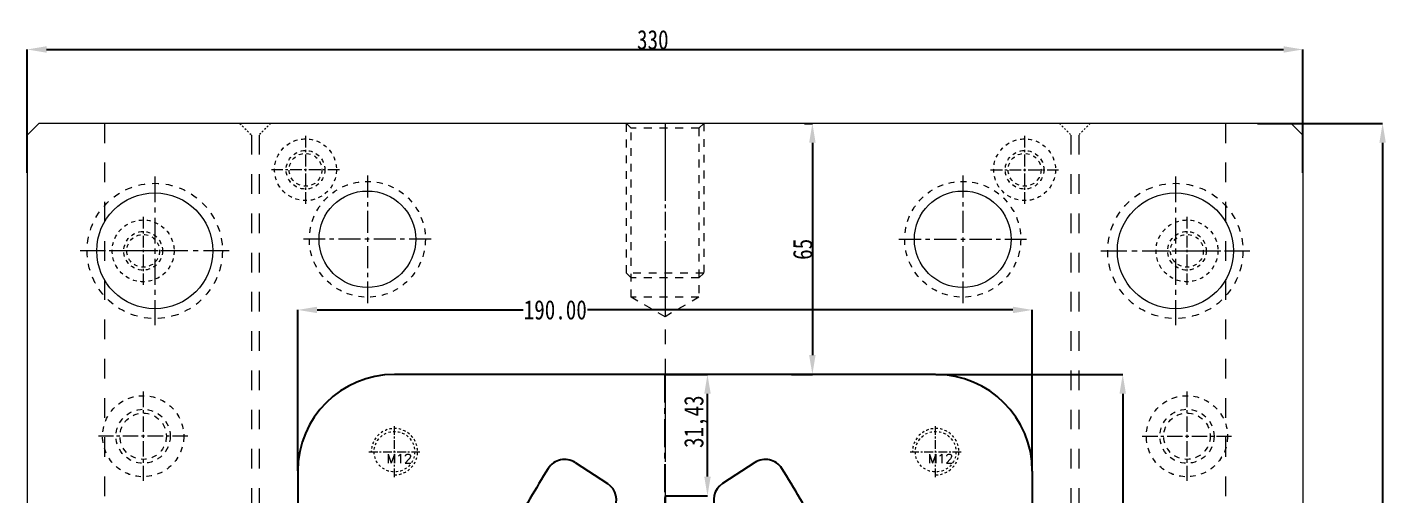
# Model space of a CAD drawing. Header units: millimetres. Extents: x 629 to 2024, y -4394 to 1386.
# Drawn here: x 1044.8 to 1396.3, y -300.7 to -179.3 of the extents above; entities that cross this region are included whole.
import ezdxf

# ---------------------------------------------------------------- set-up
doc = ezdxf.new("R2010")
doc.units = ezdxf.units.MM
doc.header["$LTSCALE"] = 16.335
doc.header["$PDMODE"] = 3
doc.header["$PDSIZE"] = 0.3125
doc.linetypes.add('CENTER', pattern=[0.6, 0.375, -0.075, 0.075, -0.075])
doc.linetypes.add('HIDDEN', pattern=[0.2, 0.1, -0.1])
doc.layers.get('0').update_dxf_attribs({"linetype": 'CONTINUOUS'})
doc.layers.get('Defpoints').update_dxf_attribs({"linetype": 'CONTINUOUS'})
doc.layers.add('moldbase', color=7, linetype='CONTINUOUS', lineweight=20)
doc.layers.add('screw', color=33, linetype='CONTINUOUS', lineweight=13)
doc.styles.get("Standard").update_dxf_attribs({"font": 'txt', "width": 0.8})
doc.styles.add('TXT', font='txt.shx', dxfattribs={"bigfont": 'gbcbig.shx'})
doc.dimstyles.get("Standard").update_dxf_attribs({"dimtxt": 0.15625, "dimasz": 0.1875, "dimexe": 0.125, "dimexo": 0.0625, "dimtad": 0, "dimtih": 1, "dimtoh": 1, "dimdsep": 46, "dimtxsty": 'Standard', "dimcen": 0.09, "dimadec": 0, "dimazin": 0, "dimtp": 0.01, "dimtm": 0.01, "dimtfac": 1, "dimtofl": 0, "dimtmove": 0, "dimatfit": 3, "dimfxl": 0, "dimtolj": 1, "dimarcsym": 0})
doc.dimstyles.new('副本 ISO-25-1', dxfattribs={"dimtxt": 5, "dimasz": 5, "dimexe": 0, "dimexo": 0, "dimgap": 0, "dimtad": 1, "dimtxsty": 'Standard', "dimcen": 0, "dimclrd": 4, "dimclre": 4, "dimclrt": 6, "dimazin": 0, "dimtfac": 1, "dimtofl": 0, "dimtmove": 0, "dimatfit": 3, "dimfxl": 0, "dimarcsym": 0})

# ---------------------------------------------------------------- blocks, each defined once
blk = doc.blocks.new('*D5')
at = {"color": 4, "lineweight": -2}
for p, q in [((1114.81, -294.22), (1114.81, -252.52)), ((1119.81, -252.52), (1173.07, -252.52)), ((1299.81, -252.52), (1189.74, -252.52)), ((1304.81, -294.22), (1304.81, -252.52))]:
    blk.add_line(p, q, dxfattribs=at)
at = {"color": 4}
for points in [[(1119.81, -251.69), (1119.81, -253.35), (1114.81, -252.52)], [(1299.81, -251.69), (1299.81, -253.35), (1304.81, -252.52)]]:
    blk.add_solid(points, dxfattribs=at)
at = {"layer": 'Defpoints', "color": 0}
for p in [(1114.81, -252.52), (1114.81, -294.22), (1304.81, -294.22)]:
    blk.add_point(p, dxfattribs=at)
at = {"color": 6, "insert": (1181.41, -252.52), "char_height": 5, "attachment_point": 5}
blk.add_mtext('\\A1;190.00', dxfattribs=at)
blk = doc.blocks.new('*D6')
at = {"color": 4, "lineweight": -2}
for p, q in [((1279.81, -269.22), (1328.19, -269.22)), ((1328.19, -274.22), (1328.19, -411.63)), ((1328.19, -584.22), (1328.19, -429.63)), ((1279.81, -589.22), (1328.19, -589.22))]:
    blk.add_line(p, q, dxfattribs=at)
at = {"color": 4}
for points in [[(1327.36, -274.22), (1329.03, -274.22), (1328.19, -269.22)], [(1327.36, -584.22), (1329.03, -584.22), (1328.19, -589.22)]]:
    blk.add_solid(points, dxfattribs=at)
at = {"layer": 'Defpoints', "color": 0}
for p in [(1279.81, -269.22), (1279.81, -589.22), (1328.19, -589.22)]:
    blk.add_point(p, dxfattribs=at)
at = {"color": 6, "insert": (1328.19, -420.63), "char_height": 5, "attachment_point": 5, "rotation": 90}
blk.add_mtext('\\A1;320.00', dxfattribs=at)
blk = doc.blocks.new('*D51')
at = {"color": 4, "lineweight": -2}
for p, q in [((1209.81, -269.22), (1220.78, -269.22)), ((1220.78, -295.66), (1220.78, -274.22)), ((1209.81, -300.66), (1220.78, -300.66))]:
    blk.add_line(p, q, dxfattribs=at)
at = {"color": 4}
for points in [[(1219.95, -274.22), (1221.62, -274.22), (1220.78, -269.22)], [(1219.95, -295.66), (1221.62, -295.66), (1220.78, -300.66)]]:
    blk.add_solid(points, dxfattribs=at)
at = {"layer": 'Defpoints', "color": 0}
for p in [(1209.81, -269.22), (1220.78, -269.22), (1209.81, -300.66)]:
    blk.add_point(p, dxfattribs=at)
at = {"color": 6, "insert": (1217.87, -281.45), "char_height": 5, "attachment_point": 5, "rotation": 90}
blk.add_mtext('31,43', dxfattribs=at)
blk = doc.blocks.new('screw_m12_g')
at = {"layer": 'screw', "color": 1, "linetype": 'CENTER', "ltscale": 0.373186}
for p, q in [((0, -6.6), (0, 6.6)), ((-6.6, 0), (6.6, 0))]:
    blk.add_line(p, q, dxfattribs=at)
at = {"layer": 'screw', "color": 33, "linetype": 'HIDDEN', "ltscale": 0.373186}
blk.add_circle((0, 0), 5.25, dxfattribs=at)
at = {"layer": 'screw', "color": 92, "linetype": 'HIDDEN', "ltscale": 0.373186}
blk.add_arc((0, 0), 6, 270, 180, dxfattribs=at)
at = {"layer": 'screw', "color": 6, "style": 'TXT'}
blk.add_text('M12', height=2.4, dxfattribs=at).set_placement((-2.04, -3))
blk = doc.blocks.new('*D55')
at = {"color": 4, "lineweight": -2}
for p, q in [((1044.81, -216.98), (1044.81, -185.08)), ((1049.81, -185.08), (1369.81, -185.08)), ((1374.81, -216.98), (1374.81, -185.08))]:
    blk.add_line(p, q, dxfattribs=at)
at = {"color": 4}
for points in [[(1049.81, -184.25), (1049.81, -185.91), (1044.81, -185.08)], [(1369.81, -184.25), (1369.81, -185.91), (1374.81, -185.08)]]:
    blk.add_solid(points, dxfattribs=at)
at = {"layer": 'Defpoints', "color": 0}
for p in [(1374.81, -185.08), (1044.81, -216.98), (1374.81, -216.98)]:
    blk.add_point(p, dxfattribs=at)
at = {"color": 6, "insert": (1206.64, -182.58), "char_height": 5, "attachment_point": 5}
blk.add_mtext('330', dxfattribs=at)
blk = doc.blocks.new('*D56')
at = {"color": 4, "lineweight": -2}
for p, q in [((1363.05, -204.22), (1395.42, -204.22)), ((1395.42, -209.22), (1395.42, -699.22)), ((1363.05, -704.22), (1395.42, -704.22))]:
    blk.add_line(p, q, dxfattribs=at)
at = {"color": 4}
for points in [[(1394.58, -209.22), (1396.25, -209.22), (1395.42, -204.22)], [(1394.58, -699.22), (1396.25, -699.22), (1395.42, -704.22)]]:
    blk.add_solid(points, dxfattribs=at)
at = {"layer": 'Defpoints', "color": 0}
for p in [(1363.05, -204.22), (1363.05, -704.22), (1395.42, -704.22)]:
    blk.add_point(p, dxfattribs=at)
at = {"color": 6, "insert": (1392.92, -493.57), "char_height": 5, "attachment_point": 5, "rotation": 90}
blk.add_mtext('500', dxfattribs=at)
blk = doc.blocks.new('*D59')
at = {"color": 4, "lineweight": -2}
for p, q in [((1245.85, -204.22), (1247.92, -204.22)), ((1247.92, -209.22), (1247.92, -264.22)), ((1242.54, -269.22), (1247.92, -269.22))]:
    blk.add_line(p, q, dxfattribs=at)
at = {"color": 4}
for points in [[(1247.08, -209.22), (1248.75, -209.22), (1247.92, -204.22)], [(1247.08, -264.22), (1248.75, -264.22), (1247.92, -269.22)]]:
    blk.add_solid(points, dxfattribs=at)
at = {"layer": 'Defpoints', "color": 0}
for p in [(1245.85, -204.22), (1242.54, -269.22), (1247.92, -269.22)]:
    blk.add_point(p, dxfattribs=at)
at = {"color": 6, "insert": (1245.42, -236.82), "char_height": 5, "attachment_point": 5, "rotation": 90}
blk.add_mtext('65', dxfattribs=at)

msp = doc.modelspace()

# ---------------------------------------------------------------- linework, layer by layer
for p, q in [((1279.806, -269.225), (1139.806, -269.225)), ((1114.806, -294.225), (1114.806, -564.225)), ((1186.565, -292.024), (1194.945, -297.485)), ((1233.048, -292.024), (1224.668, -297.485)), ((1304.806, -294.225), (1304.806, -564.225))]:
    msp.add_line(p, q)
at = {"color": 1, "linetype": 'CENTER', "ltscale": 1.181757}
msp.add_line((1209.806, -589.225), (1209.806, -269.225), dxfattribs=at)
at = {"color": 1, "linetype": 'CENTER', "ltscale": 0.762963}
msp.add_line((1209.806, -300.66), (1209.806, -527.79), dxfattribs=at)
for centre, radius, start, end in [((1139.806, -294.225), 25, 90, 180), ((1279.806, -294.225), 25, 0, 90), ((1183.835, -296.213), 5, 56.90878, 147.98168), ((1235.777, -296.213), 5, 32.01832, 123.09122), ((1410.243, -437.789), 272.028, 147.98168, 151.84998), ((1009.37, -437.789), 272.028, 28.15002, 32.01832), ((1192.215, -301.674), 5, 328.02343, 56.90878), ((1227.398, -301.674), 5, 123.09122, 211.97657)]:
    msp.add_arc(centre, radius, start, end)
at = {"layer": 'moldbase'}
for p, q in [((1047.806, -204.225), (1044.806, -207.225)), ((1044.806, -207.225), (1044.806, -701.225)), ((1371.806, -204.225), (1047.806, -204.225)), ((1371.806, -204.225), (1374.806, -207.225)), ((1374.806, -207.225), (1374.806, -701.225))]:
    msp.add_line(p, q, dxfattribs=at)
at = {"layer": 'moldbase', "color": 8, "linetype": 'HIDDEN', "ltscale": 3.109887}
for p, q in [((1064.806, -204.225), (1064.806, -704.225)), ((1102.806, -207.225), (1102.806, -701.225)), ((1104.806, -207.225), (1104.806, -701.225)), ((1314.806, -207.225), (1314.806, -701.225)), ((1316.806, -207.225), (1316.806, -701.225)), ((1354.806, -204.225), (1354.806, -704.225))]:
    msp.add_line(p, q, dxfattribs=at)
at = {"layer": 'moldbase', "color": 8, "linetype": 'HIDDEN', "ltscale": 0.27989}
for p, q in [((1099.806, -204.225), (1102.806, -207.225)), ((1107.806, -204.225), (1104.806, -207.225)), ((1311.806, -204.225), (1314.806, -207.225)), ((1319.806, -204.225), (1316.806, -207.225))]:
    msp.add_line(p, q, dxfattribs=at)
at = {"layer": 'moldbase', "color": 92, "linetype": 'HIDDEN', "ltscale": 1.243955}
for p, q in [((1199.806, -242.975), (1199.806, -204.225)), ((1219.806, -204.225), (1219.806, -242.975)), ((1201.056, -244.225), (1199.806, -242.975)), ((1219.806, -242.975), (1199.806, -242.975)), ((1218.556, -244.225), (1201.056, -244.225)), ((1219.806, -242.975), (1218.556, -244.225))]:
    msp.add_line(p, q, dxfattribs=at)
at = {"layer": 'moldbase', "color": 8, "linetype": 'HIDDEN', "ltscale": 1.243955}
for p, q in [((1201.056, -205.475), (1199.806, -204.225)), ((1218.556, -205.475), (1201.056, -205.475)), ((1201.056, -249.225), (1201.056, -205.475)), ((1219.806, -204.225), (1218.556, -205.475)), ((1218.556, -205.475), (1218.556, -249.225)), ((1209.806, -254.277), (1201.056, -249.225)), ((1218.556, -249.225), (1201.056, -249.225)), ((1218.556, -249.225), (1209.806, -254.277))]:
    msp.add_line(p, q, dxfattribs=at)
at = {"layer": 'moldbase', "color": 1, "linetype": 'CENTER', "ltscale": 3.109887}
msp.add_line((1209.806, -204.225), (1209.806, -704.225), dxfattribs=at)
at = {"layer": 'moldbase', "color": 1, "linetype": 'CENTER', "ltscale": 0.777472}
msp.add_line((1209.806, -204.225), (1209.806, -254.277), dxfattribs=at)
at = {"layer": 'moldbase', "color": 1, "linetype": 'CENTER', "ltscale": 0.497582}
for p, q in [((1116.806, -207.425), (1116.806, -225.025)), ((1302.806, -207.425), (1302.806, -225.025)), ((1125.606, -216.225), (1108.006, -216.225)), ((1294.006, -216.225), (1311.606, -216.225)), ((1074.806, -228.425), (1074.806, -246.025)), ((1344.806, -228.425), (1344.806, -246.025)), ((1083.606, -237.225), (1066.006, -237.225)), ((1336.006, -237.225), (1353.606, -237.225))]:
    msp.add_line(p, q, dxfattribs=at)
at = {"layer": 'moldbase', "color": 1, "linetype": 'CENTER', "ltscale": 0.932966}
for p, q in [((1132.806, -217.725), (1132.806, -250.725)), ((1286.806, -217.725), (1286.806, -250.725)), ((1149.306, -234.225), (1116.306, -234.225)), ((1270.306, -234.225), (1303.306, -234.225))]:
    msp.add_line(p, q, dxfattribs=at)
at = {"layer": 'moldbase', "color": 1, "linetype": 'CENTER', "ltscale": 1.08846}
for p, q in [((1077.806, -217.975), (1077.806, -256.475)), ((1341.806, -217.975), (1341.806, -256.475)), ((1097.056, -237.225), (1058.556, -237.225)), ((1322.556, -237.225), (1361.056, -237.225))]:
    msp.add_line(p, q, dxfattribs=at)
at = {"layer": 'moldbase', "color": 1, "linetype": 'CENTER', "ltscale": 0.653076}
for p, q in [((1074.806, -273.675), (1074.806, -296.775)), ((1344.806, -273.675), (1344.806, -296.775)), ((1086.356, -285.225), (1063.256, -285.225)), ((1333.256, -285.225), (1356.356, -285.225))]:
    msp.add_line(p, q, dxfattribs=at)
at = {"layer": 'moldbase', "color": 8, "linetype": 'HIDDEN', "ltscale": 0.621977}
for centre, radius in [((1116.806, -216.225), 8), ((1302.806, -216.225), 8), ((1116.806, -216.225), 5), ((1116.806, -216.225), 4.25), ((1302.806, -216.225), 5), ((1302.806, -216.225), 4.25), ((1074.806, -237.225), 8), ((1344.806, -237.225), 8), ((1074.806, -237.225), 5), ((1074.806, -237.225), 4.25), ((1344.806, -237.225), 5), ((1344.806, -237.225), 4.25)]:
    msp.add_circle(centre, radius, dxfattribs=at)
at = {"layer": 'moldbase', "color": 8, "linetype": 'HIDDEN', "ltscale": 1.08846}
for centre in [(1077.806, -237.225), (1341.806, -237.225)]:
    msp.add_circle(centre, 17.5, dxfattribs=at)
at = {"layer": 'moldbase', "color": 8, "linetype": 'HIDDEN', "ltscale": 0.932966}
for centre in [(1132.806, -234.225), (1286.806, -234.225)]:
    msp.add_circle(centre, 15, dxfattribs=at)
at = {"layer": 'moldbase'}
for centre, radius in [((1077.806, -237.225), 15), ((1132.806, -234.225), 12.5), ((1286.806, -234.225), 12.5), ((1341.806, -237.225), 15)]:
    msp.add_circle(centre, radius, dxfattribs=at)
at = {"layer": 'moldbase', "color": 8, "linetype": 'HIDDEN', "ltscale": 0.870768}
for centre, radius in [((1074.806, -285.225), 10.5), ((1344.806, -285.225), 10.5), ((1074.806, -285.225), 7), ((1074.806, -285.225), 6), ((1344.806, -285.225), 7), ((1344.806, -285.225), 6)]:
    msp.add_circle(centre, radius, dxfattribs=at)

# ---------------------------------------------------------------- block references
at = {"layer": 'screw'}
for p in [(1139.806, -289.225), (1279.806, -289.225)]:
    msp.add_blockref('screw_m12_g', p, dxfattribs=at)

# ---------------------------------------------------------------- dimensions: what is measured, and where the dimension line sits
dim = msp.add_linear_dim(base=(1374.806, -185.078), p1=(1044.806, -216.982), p2=(1374.806, -216.982), dimstyle='副本 ISO-25-1')
dim.commit()
dim.dimension.update_dxf_attribs({"geometry": '*D55', "text_midpoint": (1206.644, -185.078), "dimtype": 160})
for base, p1, p2, dimstyle, override, picture, middle in [((1247.916, -269.225), (1245.848, -204.225), (1242.54, -269.225), '副本 ISO-25-1', {"dimfxl": 1.25, "dimarcsym": 1}, '*D59', (1247.916, -236.816)), ((1328.194, -589.225), (1279.806, -269.225), (1279.806, -589.225), 'Standard', {"dimtxt": 5, "dimasz": 5, "dimexe": 0, "dimexo": 0, "dimgap": 0, "dimtih": 0, "dimtoh": 0, "dimzin": 0, "dimcen": 0, "dimclrd": 4, "dimclre": 4, "dimclrt": 6, "dimadec": 2, "dimtp": 0, "dimtm": 0, "dimtzin": 0}, '*D6', (1328.194, -420.629))]:
    dim = msp.add_linear_dim(base=base, p1=p1, p2=p2, angle=90, dimstyle=dimstyle, override=override)
    dim.commit()
    dim.dimension.update_dxf_attribs({"geometry": picture, "text_midpoint": middle, "dimtype": 160})
for base, p1, p2, picture, middle in [((1395.418, -704.225), (1363.052, -204.225), (1363.052, -704.225), '*D56', (1395.418, -493.569)), ((1220.784, -269.2248), (1209.80646, -300.65978), (1209.80646, -269.2248), '*D51', (1220.784, -281.44616))]:
    dim = msp.add_linear_dim(base=base, p1=p1, p2=p2, angle=90, dimstyle='副本 ISO-25-1')
    dim.commit()
    dim.dimension.update_dxf_attribs({"geometry": picture, "text_midpoint": middle, "dimtype": 160})
dim = msp.add_linear_dim(base=(1114.806, -252.52), p1=(1304.806, -294.225), p2=(1114.806, -294.225), dimstyle='Standard', override={"dimtxt": 5, "dimasz": 5, "dimexe": 0, "dimexo": 0, "dimgap": 0, "dimtih": 0, "dimtoh": 0, "dimzin": 0, "dimcen": 0, "dimclrd": 4, "dimclre": 4, "dimclrt": 6, "dimadec": 2, "dimtp": 0, "dimtm": 0, "dimtzin": 0})
dim.commit()
dim.dimension.update_dxf_attribs({"geometry": '*D5', "text_midpoint": (1181.408, -252.52), "dimtype": 160})

doc.saveas('drawing.dxf')
